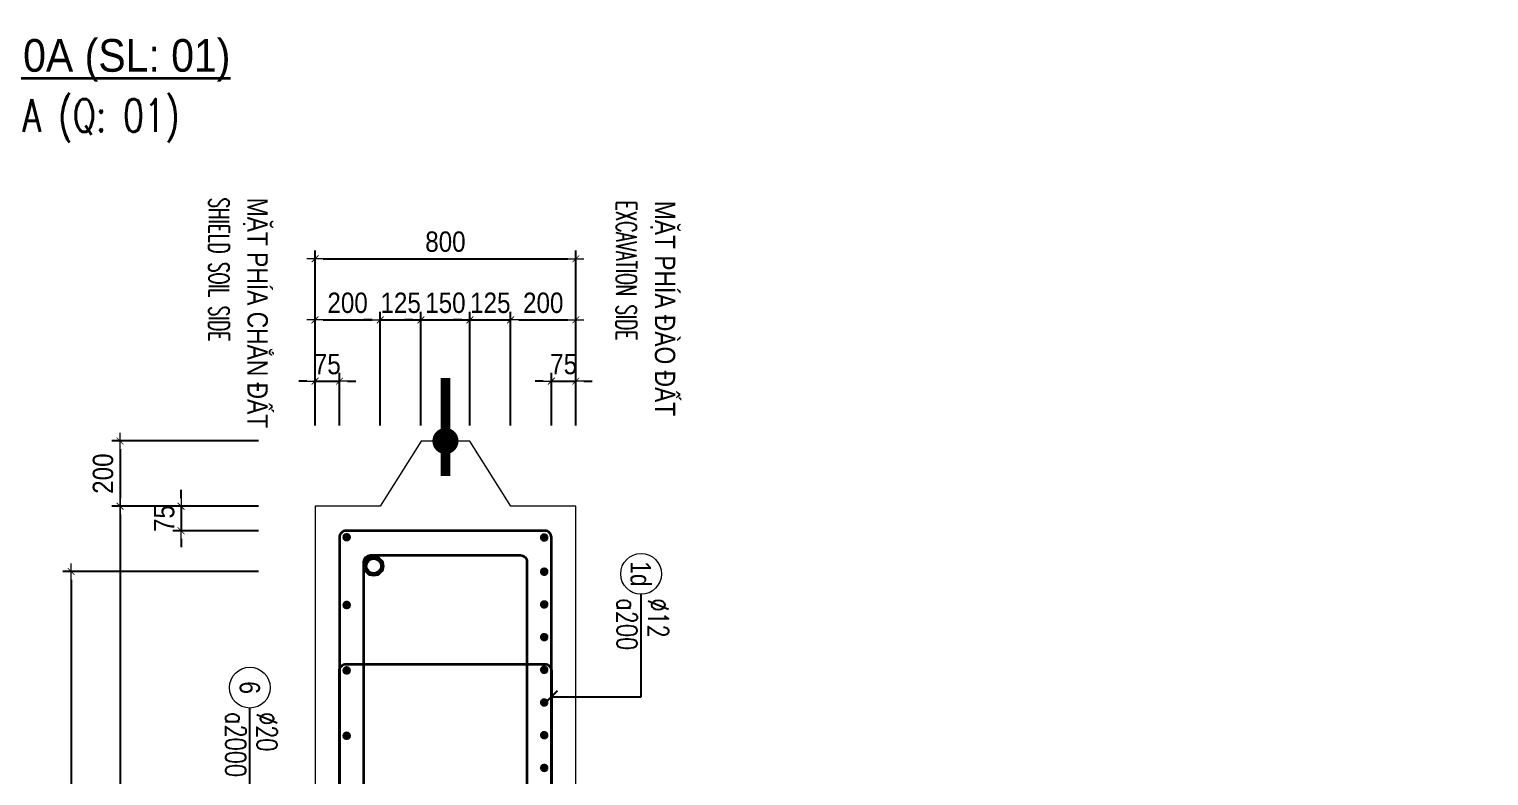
# Model space of a CAD drawing. Header units: millimetres. Extents: x -642477 to 1168880, y -27982 to 330379.
# Drawn here: x 1152419 to 1165849, y 96690 to 103552 of the extents above; entities that cross this region are included whole.
import ezdxf
from ezdxf.enums import TextEntityAlignment as Align

# ---------------------------------------------------------------- set-up
doc = ezdxf.new("R2010")
doc.units = ezdxf.units.MM
doc.layers.get('0').update_dxf_attribs({"lineweight": 20})
doc.layers.get('Defpoints').update_dxf_attribs({"color": 151, "lineweight": 9})
for name, color, linetype, lineweight in [('NDC_S_DIAPHGRAM WALL', 3, 'Continuous', 20), ('NDC_S_DIM', 1, 'Continuous', 15), ('NDC_S_ENG TITLE', 3, 'Continuous', 20), ('NDC_S_HATCH MATERIAL', 8, 'Continuous', 13), ('NDC_S_LEADER', 1, 'Continuous', 15), ('NDC_S_LEVEL TEXT', 7, 'Continuous', 20), ('NDC_S_REBAR', 4, 'Continuous', 35), ('NDC_S_VN TEXT', 7, 'Continuous', 20), ('NDC_S_VN TITLE', 6, 'Continuous', 35)]:
    doc.layers.add(name, color=color, linetype=linetype, lineweight=lineweight)
doc.layers.add('NDC_S_REBAR DES.', color=2, linetype='Continuous')
doc.styles.add('ARIAL', font='arial.ttf', dxfattribs={"width": 0.8})
doc.styles.add('NDC_ARIAL', font='arial.ttf', dxfattribs={"width": 0.85})
doc.styles.add('NDC_DIM', font='', dxfattribs={"width": 0.75})
doc.styles.add('NDC_EN TXT', font='romans.shx', dxfattribs={"width": 0.8})
doc.styles.get('NDC_DIM').set_extended_font_data('Dotum')
doc.dimstyles.new('A1-NDC-1-25 (x3)', dxfattribs={"dimscale": 75, "dimtxt": 2.5, "dimasz": 1, "dimexe": 1, "dimexo": 0, "dimgap": 0.8, "dimtad": 1, "dimdec": 0, "dimlfac": 0.333333, "dimdsep": 46, "dimtxsty": 'NDC_ARIAL', "dimblk": 'DIMMARK', "dimcen": 49999.938995, "dimdle": 1.5, "dimclrd": 1, "dimclre": 1, "dimclrt": 3, "dimadec": 0, "dimazin": 0, "dimtfac": 1, "dimtdec": 0, "dimtix": 1, "dimtmove": 2, "dimatfit": 3, "dimfxl": 1, "dimarcsym": 0})
doc.dimstyles.new('NDC_dim_25', dxfattribs={"dimscale": 25, "dimtxt": 2.2, "dimasz": 1.5, "dimexe": 1.5, "dimexo": 2.5, "dimgap": 1, "dimtad": 1, "dimdec": 0, "dimzin": 0, "dimdsep": 46, "dimtxsty": 'NDC_DIM', "dimblk": 'DIMMARK', "dimcen": 0.09, "dimdle": 1.2, "dimclrd": 1, "dimclre": 1, "dimclrt": 3, "dimadec": 0, "dimazin": 0, "dimtfac": 1, "dimtdec": 0, "dimtix": 1, "dimtofl": 0, "dimtmove": 0, "dimatfit": 3, "dimfxl": 6, "dimfxlon": 1, "dimtolj": 1, "dimtzin": 0, "dimarcsym": 0})

# ---------------------------------------------------------------- blocks, each defined once
blk = doc.blocks.new('DIMMARK')
at = {"layer": 'NDC_S_DIM', "color": 1}
blk.add_line((-1.5, 0), (1, 0), dxfattribs=at)
at = {"layer": 'NDC_S_DIM', "color": 2, "const_width": 0.1}
blk.add_lwpolyline([(-0.42, -0.42), (0.42, 0.42)], dxfattribs=at)
blk = doc.blocks.new('*D1800')
at = {"layer": 'Defpoints', "color": 0, "ltscale": 100, "transparency": 16777216}
for p in [(1154529, 98567), (1152805, 87767), (1154529, 87767)]:
    blk.add_point(p, dxfattribs=at)
at = {"layer": 'NDC_S_DIM', "color": 1, "lineweight": -2, "ltscale": 100, "transparency": 16777216}
for p, q in [((1154529, 98567), (1152730, 98567)), ((1152805, 98492), (1152805, 87842)), ((1154529, 87767), (1152730, 87767))]:
    blk.add_line(p, q, dxfattribs=at)
at = {"layer": 'NDC_S_DIM', "color": 1, "lineweight": -2, "ltscale": 100, "transparency": 16777216, "xscale": 75, "yscale": 75, "zscale": 75}
for p, rotation in [((1152805, 98567), 90), ((1152805, 87767), 270)]:
    blk.add_blockref('DIMMARK', p, dxfattribs=dict(at, rotation=rotation))
at = {"layer": 'NDC_S_DIM', "color": 3, "ltscale": 100, "transparency": 16777216, "insert": (1152649, 93167), "char_height": 187.5, "attachment_point": 5, "rotation": 90, "style": 'NDC_ARIAL'}
blk.add_mtext('3600', dxfattribs=at)
blk = doc.blocks.new('Ong sieu am')
at = {"layer": 'NDC_S_HATCH MATERIAL'}
h = blk.add_hatch(dxfattribs=at)
h.set_pattern_fill('ANSI31', color=256, scale=20)
h.set_pattern_definition([(45, (0, 0), (-1.76776695, 1.76776695), [])])
h.paths.add_polyline_path([(-7119.3, 51158.9, 1), (-7179.3, 51158.9, 1)])
h.paths.add_polyline_path([(-7171.3, 51158.9, -1), (-7127.3, 51158.9, -1)], flags=16)
at = {"layer": 'NDC_S_REBAR DES.'}
for radius in [30, 22]:
    blk.add_circle((-7149.3, 51158.9), radius, dxfattribs=at)
blk = doc.blocks.new('*U367')
blk.add_circle((-2.5, 0), 2.5)
at = {"layer": 'NDC_S_VN TEXT', "color": 3, "style": 'NDC_EN TXT', "width": 0.75}
for tag, p in [('DK1', (0.5, 0.85)), ('KC1', (0.5, -2.97))]:
    blk.add_attdef(tag, p, '', height=2.5, dxfattribs=at)
at = {"layer": 'NDC_S_VN TEXT', "color": 7, "style": 'ARIAL', "width": 0.8}
blk.add_attdef('SH2', text='', height=2.5, dxfattribs=at).set_placement((-2.5, 0), align=Align.MIDDLE)
blk = doc.blocks.new('kata_block_THEP')
at = {"layer": 'NDC_S_REBAR', "color": 0}
for p, q in [((-0.5, 0), (0.5, 0)), ((-0.35, 0.35), (0.35, -0.35)), ((0.35, 0.35), (-0.35, -0.35)), ((0, 0.5), (0, -0.5))]:
    blk.add_line(p, q, dxfattribs=at)
at = {"layer": 'NDC_S_REBAR', "color": 0, "const_width": 0.0833}
blk.add_lwpolyline([(-0.5, 0, 1), (0.5, 0, 1), (-0.5, 0, 1)], format="xyb", dxfattribs=at)
blk = doc.blocks.new('*U1811')
at = {"layer": 'NDC_S_REBAR', "ltscale": 80, "xscale": 72, "yscale": 72, "zscale": 72}
blk.add_blockref('kata_block_THEP', (0, 0), dxfattribs=at)
blk = doc.blocks.new('*U1812')
at = {"layer": 'NDC_S_LEVEL TEXT', "color": 0, "linetype": 'ByBlock', "lineweight": -2, "transparency": 16777216}
for p in [(0, 0), (600.9, 0), (1201.8, 0), (1802.7, 0), (2403.6, 0), (3004.5, 0), (3605.4, 0), (4206.3, 0), (4807.2, 0), (5408.1, 0), (6009, 0), (6609.9, 0), (7210.8, 0), (7811.7, 0), (8412.6, 0), (9013.5, 0), (9614.4, 0), (10215.3, 0)]:
    blk.add_blockref('*U1811', p, dxfattribs=at)
blk = doc.blocks.new('*U1813')
at = {"layer": 'NDC_S_REBAR', "ltscale": 80, "xscale": 72, "yscale": 72, "zscale": 72}
blk.add_blockref('kata_block_THEP', (0, 0), dxfattribs=at)
blk = doc.blocks.new('*U1814')
at = {"layer": 'NDC_S_LEVEL TEXT', "color": 0, "linetype": 'ByBlock', "lineweight": -2, "transparency": 16777216}
for p in [(0, 0), (300.6, 0), (601.2, 0), (901.8, 0), (1202.4, 0), (1503, 0), (1803.6, 0), (2104.2, 0), (2404.8, 0), (2705.4, 0), (3006, 0), (3306.6, 0), (3607.2, 0), (3907.8, 0), (4208.4, 0), (4509, 0), (4809.6, 0), (5110.2, 0), (5410.8, 0), (5711.4, 0), (6012, 0), (6312.6, 0), (6613.2, 0), (6913.8, 0), (7214.4, 0), (7515, 0), (7815.6, 0), (8116.2, 0), (8416.8, 0), (8717.4, 0), (9018, 0), (9318.6, 0), (9619.2, 0), (9919.8, 0), (10220.4, 0), (10521, 0)]:
    blk.add_blockref('*U1813', p, dxfattribs=at)
blk = doc.blocks.new('*D1832')
at = {"layer": 'Defpoints', "color": 0, "ltscale": 100, "transparency": 16777216}
for p in [(1154529, 99167), (1153817, 98942), (1154529, 98942)]:
    blk.add_point(p, dxfattribs=at)
at = {"layer": 'NDC_S_DIM', "color": 1, "lineweight": -2, "ltscale": 100, "transparency": 16777216}
for p, q in [((1153817, 99242), (1153817, 99317)), ((1154529, 99167), (1153742, 99167)), ((1153817, 99167), (1153817, 98942)), ((1154529, 98942), (1153742, 98942)), ((1153817, 98867), (1153817, 98792))]:
    blk.add_line(p, q, dxfattribs=at)
at = {"layer": 'NDC_S_DIM', "color": 1, "lineweight": -2, "ltscale": 100, "transparency": 16777216, "xscale": 75, "yscale": 75, "zscale": 75}
for p, rotation in [((1153817, 99167), 270), ((1153817, 98942), 90)]:
    blk.add_blockref('DIMMARK', p, dxfattribs=dict(at, rotation=rotation))
at = {"layer": 'NDC_S_DIM', "color": 3, "ltscale": 100, "transparency": 16777216, "insert": (1153662, 99054), "char_height": 187.5, "attachment_point": 5, "rotation": 90, "style": 'NDC_ARIAL'}
blk.add_mtext('75', dxfattribs=at)
blk = doc.blocks.new('*D1834')
at = {"layer": 'Defpoints', "color": 0, "ltscale": 100, "transparency": 16777216}
for p in [(1154529, 99767), (1153255, 99167), (1154529, 99167)]:
    blk.add_point(p, dxfattribs=at)
at = {"layer": 'NDC_S_DIM', "color": 1, "lineweight": -2, "ltscale": 100, "transparency": 16777216}
for p, q in [((1154529, 99767), (1153180, 99767)), ((1153255, 99692), (1153255, 99242)), ((1154529, 99167), (1153180, 99167))]:
    blk.add_line(p, q, dxfattribs=at)
at = {"layer": 'NDC_S_DIM', "color": 1, "lineweight": -2, "ltscale": 100, "transparency": 16777216, "xscale": 75, "yscale": 75, "zscale": 75}
for p, rotation in [((1153255, 99767), 90), ((1153255, 99167), 270)]:
    blk.add_blockref('DIMMARK', p, dxfattribs=dict(at, rotation=rotation))
at = {"layer": 'NDC_S_DIM', "color": 3, "ltscale": 100, "transparency": 16777216, "insert": (1153099, 99467), "char_height": 187.5, "attachment_point": 5, "rotation": 90, "style": 'NDC_ARIAL'}
blk.add_mtext('200', dxfattribs=at)
blk = doc.blocks.new('*D1835')
at = {"layer": 'Defpoints', "color": 0, "ltscale": 100, "transparency": 16777216}
for p in [(1154529, 99167), (1153255, 87767), (1154529, 87767)]:
    blk.add_point(p, dxfattribs=at)
at = {"layer": 'NDC_S_DIM', "color": 1, "lineweight": -2, "ltscale": 100, "transparency": 16777216}
for p, q in [((1154529, 99167), (1153180, 99167)), ((1153255, 99092), (1153255, 87842)), ((1154529, 87767), (1153180, 87767))]:
    blk.add_line(p, q, dxfattribs=at)
at = {"layer": 'NDC_S_DIM', "color": 1, "lineweight": -2, "ltscale": 100, "transparency": 16777216, "xscale": 75, "yscale": 75, "zscale": 75}
for p, rotation in [((1153255, 99167), 90), ((1153255, 87767), 270)]:
    blk.add_blockref('DIMMARK', p, dxfattribs=dict(at, rotation=rotation))
at = {"layer": 'NDC_S_DIM', "color": 3, "ltscale": 100, "transparency": 16777216, "insert": (1153099, 93467), "char_height": 187.5, "attachment_point": 5, "rotation": 90, "style": 'NDC_ARIAL'}
blk.add_mtext('3800', dxfattribs=at)
blk = doc.blocks.new('*D1836')
at = {"layer": 'Defpoints', "color": 0, "ltscale": 100, "transparency": 16777216}
for p in [(1155649, 100880), (1155049, 99908), (1155649, 99908)]:
    blk.add_point(p, dxfattribs=at)
at = {"layer": 'NDC_S_DIM', "color": 1, "lineweight": -2, "ltscale": 100, "transparency": 16777216}
for p, q in [((1155049, 99908), (1155049, 100955)), ((1155124, 100880), (1155574, 100880)), ((1155649, 99908), (1155649, 100955))]:
    blk.add_line(p, q, dxfattribs=at)
at = {"layer": 'NDC_S_DIM', "color": 1, "lineweight": -2, "ltscale": 100, "transparency": 16777216, "xscale": 75, "yscale": 75, "zscale": 75, "rotation": 180}
blk.add_blockref('DIMMARK', (1155049, 100880), dxfattribs=at)
at = {"layer": 'NDC_S_DIM', "color": 1, "lineweight": -2, "ltscale": 100, "transparency": 16777216, "xscale": 75, "yscale": 75, "zscale": 75}
blk.add_blockref('DIMMARK', (1155649, 100880), dxfattribs=at)
at = {"layer": 'NDC_S_DIM', "color": 3, "ltscale": 100, "transparency": 16777216, "insert": (1155349, 101036), "char_height": 187.5, "attachment_point": 5, "style": 'NDC_ARIAL'}
blk.add_mtext('200', dxfattribs=at)
blk = doc.blocks.new('*D1837')
at = {"layer": 'Defpoints', "color": 0, "ltscale": 100, "transparency": 16777216}
for p in [(1156024, 100880), (1155649, 99908), (1156024, 99908)]:
    blk.add_point(p, dxfattribs=at)
at = {"layer": 'NDC_S_DIM', "color": 1, "lineweight": -2, "ltscale": 100, "transparency": 16777216}
for p, q in [((1155574, 100880), (1155499, 100880)), ((1155649, 99908), (1155649, 100955)), ((1155649, 100880), (1156024, 100880)), ((1156024, 99908), (1156024, 100955)), ((1156099, 100880), (1156174, 100880))]:
    blk.add_line(p, q, dxfattribs=at)
at = {"layer": 'NDC_S_DIM', "color": 1, "lineweight": -2, "ltscale": 100, "transparency": 16777216, "xscale": 75, "yscale": 75, "zscale": 75}
blk.add_blockref('DIMMARK', (1155649, 100880), dxfattribs=at)
at = {"layer": 'NDC_S_DIM', "color": 1, "lineweight": -2, "ltscale": 100, "transparency": 16777216, "xscale": 75, "yscale": 75, "zscale": 75, "rotation": 180}
blk.add_blockref('DIMMARK', (1156024, 100880), dxfattribs=at)
at = {"layer": 'NDC_S_DIM', "color": 3, "ltscale": 100, "transparency": 16777216, "insert": (1155837, 101036), "char_height": 187.5, "attachment_point": 5, "style": 'NDC_ARIAL'}
blk.add_mtext('125', dxfattribs=at)
blk = doc.blocks.new('*D1838')
at = {"layer": 'Defpoints', "color": 0, "ltscale": 100, "transparency": 16777216}
for p in [(1156474, 100880), (1156024, 99908), (1156474, 99908)]:
    blk.add_point(p, dxfattribs=at)
at = {"layer": 'NDC_S_DIM', "color": 1, "lineweight": -2, "ltscale": 100, "transparency": 16777216}
for p, q in [((1155949, 100880), (1155874, 100880)), ((1156024, 99908), (1156024, 100955)), ((1156024, 100880), (1156474, 100880)), ((1156474, 99908), (1156474, 100955)), ((1156549, 100880), (1156624, 100880))]:
    blk.add_line(p, q, dxfattribs=at)
at = {"layer": 'NDC_S_DIM', "color": 1, "lineweight": -2, "ltscale": 100, "transparency": 16777216, "xscale": 75, "yscale": 75, "zscale": 75}
blk.add_blockref('DIMMARK', (1156024, 100880), dxfattribs=at)
at = {"layer": 'NDC_S_DIM', "color": 1, "lineweight": -2, "ltscale": 100, "transparency": 16777216, "xscale": 75, "yscale": 75, "zscale": 75, "rotation": 180}
blk.add_blockref('DIMMARK', (1156474, 100880), dxfattribs=at)
at = {"layer": 'NDC_S_DIM', "color": 3, "ltscale": 100, "transparency": 16777216, "insert": (1156249, 101036), "char_height": 187.5, "attachment_point": 5, "style": 'NDC_ARIAL'}
blk.add_mtext('150', dxfattribs=at)
blk = doc.blocks.new('*D1839')
at = {"layer": 'Defpoints', "color": 0, "ltscale": 100, "transparency": 16777216}
for p in [(1156849, 100880), (1156474, 99908), (1156849, 99908)]:
    blk.add_point(p, dxfattribs=at)
at = {"layer": 'NDC_S_DIM', "color": 1, "lineweight": -2, "ltscale": 100, "transparency": 16777216}
for p, q in [((1156399, 100880), (1156324, 100880)), ((1156474, 99908), (1156474, 100955)), ((1156474, 100880), (1156849, 100880)), ((1156849, 99908), (1156849, 100955)), ((1156924, 100880), (1156999, 100880))]:
    blk.add_line(p, q, dxfattribs=at)
at = {"layer": 'NDC_S_DIM', "color": 1, "lineweight": -2, "ltscale": 100, "transparency": 16777216, "xscale": 75, "yscale": 75, "zscale": 75}
blk.add_blockref('DIMMARK', (1156474, 100880), dxfattribs=at)
at = {"layer": 'NDC_S_DIM', "color": 1, "lineweight": -2, "ltscale": 100, "transparency": 16777216, "xscale": 75, "yscale": 75, "zscale": 75, "rotation": 180}
blk.add_blockref('DIMMARK', (1156849, 100880), dxfattribs=at)
at = {"layer": 'NDC_S_DIM', "color": 3, "ltscale": 100, "transparency": 16777216, "insert": (1156662, 101036), "char_height": 187.5, "attachment_point": 5, "style": 'NDC_ARIAL'}
blk.add_mtext('125', dxfattribs=at)
blk = doc.blocks.new('*D1840')
at = {"layer": 'Defpoints', "color": 0, "ltscale": 100, "transparency": 16777216}
for p in [(1157449, 100880), (1156849, 99908), (1157449, 99908)]:
    blk.add_point(p, dxfattribs=at)
at = {"layer": 'NDC_S_DIM', "color": 1, "lineweight": -2, "ltscale": 100, "transparency": 16777216}
for p, q in [((1156849, 99908), (1156849, 100955)), ((1156924, 100880), (1157374, 100880)), ((1157449, 99908), (1157449, 100955))]:
    blk.add_line(p, q, dxfattribs=at)
at = {"layer": 'NDC_S_DIM', "color": 1, "lineweight": -2, "ltscale": 100, "transparency": 16777216, "xscale": 75, "yscale": 75, "zscale": 75, "rotation": 180}
blk.add_blockref('DIMMARK', (1156849, 100880), dxfattribs=at)
at = {"layer": 'NDC_S_DIM', "color": 1, "lineweight": -2, "ltscale": 100, "transparency": 16777216, "xscale": 75, "yscale": 75, "zscale": 75}
blk.add_blockref('DIMMARK', (1157449, 100880), dxfattribs=at)
at = {"layer": 'NDC_S_DIM', "color": 3, "ltscale": 100, "transparency": 16777216, "insert": (1157149, 101036), "char_height": 187.5, "attachment_point": 5, "style": 'NDC_ARIAL'}
blk.add_mtext('200', dxfattribs=at)
blk = doc.blocks.new('*D1841')
at = {"layer": 'Defpoints', "color": 0, "ltscale": 100, "transparency": 16777216}
for p in [(1157449, 101442), (1155049, 99908), (1157449, 99908)]:
    blk.add_point(p, dxfattribs=at)
at = {"layer": 'NDC_S_DIM', "color": 1, "lineweight": -2, "ltscale": 100, "transparency": 16777216}
for p, q in [((1155049, 99908), (1155049, 101517)), ((1155124, 101442), (1157374, 101442)), ((1157449, 99908), (1157449, 101517))]:
    blk.add_line(p, q, dxfattribs=at)
at = {"layer": 'NDC_S_DIM', "color": 1, "lineweight": -2, "ltscale": 100, "transparency": 16777216, "xscale": 75, "yscale": 75, "zscale": 75, "rotation": 180}
blk.add_blockref('DIMMARK', (1155049, 101442), dxfattribs=at)
at = {"layer": 'NDC_S_DIM', "color": 1, "lineweight": -2, "ltscale": 100, "transparency": 16777216, "xscale": 75, "yscale": 75, "zscale": 75}
blk.add_blockref('DIMMARK', (1157449, 101442), dxfattribs=at)
at = {"layer": 'NDC_S_DIM', "color": 3, "ltscale": 100, "transparency": 16777216, "insert": (1156249, 101598), "char_height": 187.5, "attachment_point": 5, "style": 'NDC_ARIAL'}
blk.add_mtext('800', dxfattribs=at)
blk = doc.blocks.new('*D1842')
at = {"layer": 'Defpoints', "color": 0, "ltscale": 100, "transparency": 16777216}
for p in [(1155274, 100317), (1155049, 99908), (1155274, 99908)]:
    blk.add_point(p, dxfattribs=at)
at = {"layer": 'NDC_S_DIM', "color": 1, "lineweight": -2, "ltscale": 100, "transparency": 16777216}
for p, q in [((1155049, 99908), (1155049, 100392)), ((1155274, 99908), (1155274, 100392)), ((1154974, 100317), (1154899, 100317)), ((1155049, 100317), (1155274, 100317)), ((1155349, 100317), (1155424, 100317))]:
    blk.add_line(p, q, dxfattribs=at)
at = {"layer": 'NDC_S_DIM', "color": 1, "lineweight": -2, "ltscale": 100, "transparency": 16777216, "xscale": 75, "yscale": 75, "zscale": 75}
blk.add_blockref('DIMMARK', (1155049, 100317), dxfattribs=at)
at = {"layer": 'NDC_S_DIM', "color": 1, "lineweight": -2, "ltscale": 100, "transparency": 16777216, "xscale": 75, "yscale": 75, "zscale": 75, "rotation": 180}
blk.add_blockref('DIMMARK', (1155274, 100317), dxfattribs=at)
at = {"layer": 'NDC_S_DIM', "color": 3, "ltscale": 100, "transparency": 16777216, "insert": (1155162, 100473), "char_height": 187.5, "attachment_point": 5, "style": 'NDC_ARIAL'}
blk.add_mtext('75', dxfattribs=at)
blk = doc.blocks.new('*D1843')
at = {"layer": 'Defpoints', "color": 0, "ltscale": 100, "transparency": 16777216}
for p in [(1157449, 100317), (1157224, 99908), (1157449, 99908)]:
    blk.add_point(p, dxfattribs=at)
at = {"layer": 'NDC_S_DIM', "color": 1, "lineweight": -2, "ltscale": 100, "transparency": 16777216}
for p, q in [((1157224, 99908), (1157224, 100392)), ((1157449, 99908), (1157449, 100392)), ((1157149, 100317), (1157074, 100317)), ((1157224, 100317), (1157449, 100317)), ((1157524, 100317), (1157599, 100317))]:
    blk.add_line(p, q, dxfattribs=at)
at = {"layer": 'NDC_S_DIM', "color": 1, "lineweight": -2, "ltscale": 100, "transparency": 16777216, "xscale": 75, "yscale": 75, "zscale": 75}
blk.add_blockref('DIMMARK', (1157224, 100317), dxfattribs=at)
at = {"layer": 'NDC_S_DIM', "color": 1, "lineweight": -2, "ltscale": 100, "transparency": 16777216, "xscale": 75, "yscale": 75, "zscale": 75, "rotation": 180}
blk.add_blockref('DIMMARK', (1157449, 100317), dxfattribs=at)
at = {"layer": 'NDC_S_DIM', "color": 3, "ltscale": 100, "transparency": 16777216, "insert": (1157337, 100473), "char_height": 187.5, "attachment_point": 5, "style": 'NDC_ARIAL'}
blk.add_mtext('75', dxfattribs=at)
blk = doc.blocks.new('*D1831')
at = {"layer": 'Defpoints', "color": 0, "ltscale": 100, "transparency": 16777216}
for p in [(1157449, 99167), (1157806, 90373), (1157449, 90167), (1157449, 90167), (1165849, 90167)]:
    blk.add_point(p, dxfattribs=at)
at = {"layer": 'NDC_S_DIM', "color": 1, "lineweight": -2, "ltscale": 100, "transparency": 16777216}
blk.add_arc((1157449, 90167), 412, 10.4395, 79.5605, dxfattribs=at)
at = {"layer": 'NDC_S_DIM', "color": 1, "lineweight": -2, "ltscale": 100, "transparency": 16777216, "xscale": 75, "yscale": 75, "zscale": 75}
for p, rotation in [((1157449, 90579), 174.7802612610471), ((1157862, 90167), 275.2197384816777)]:
    blk.add_blockref('DIMMARK', p, dxfattribs=dict(at, rotation=rotation))
at = {"layer": 'NDC_S_DIM', "color": 3, "ltscale": 100, "transparency": 16777216, "insert": (1157851, 90568), "char_height": 187.5, "attachment_point": 5, "rotation": 315, "style": 'NDC_ARIAL'}
blk.add_mtext('90°', dxfattribs=at)

msp = doc.modelspace()

# ---------------------------------------------------------------- linework, layer by layer
at = {"layer": 'NDC_S_DIAPHGRAM WALL', "ltscale": 50, "const_width": 90}
msp.add_lwpolyline([(1156249.4, 99444.5), (1156249.4, 100344.5)], dxfattribs=at)
at = {"layer": 'NDC_S_DIAPHGRAM WALL', "ltscale": 50, "const_width": 120}
msp.add_lwpolyline([(1156249.4, 99706.5, -1), (1156249.4, 99826.5, -1)], format="xyb", close=True, dxfattribs=at)
at = {"layer": 'NDC_S_DIAPHGRAM WALL', "ltscale": 0.01}
msp.add_lwpolyline([(1157449.4, 99166.5), (1156849.4, 99166.5), (1156474.4, 99766.5), (1156024.4, 99766.5), (1155649.4, 99166.5), (1155049.4, 99166.5)], dxfattribs=at)
msp.add_lwpolyline([(1155049.4, 99166.5), (1155049.4, 87766.5), (1165849.4, 87766.5), (1165849.4, 88366.5), (1165249.4, 88741.5), (1165249.4, 89191.5), (1165849.4, 89566.5), (1165849.4, 90166.5), (1157449.4, 90166.5), (1157449.4, 99166.5), (1156849.4, 99166.5), (1156474.4, 99766.5), (1156024.4, 99766.5), (1155649.4, 99166.5)], close=True, dxfattribs=at)
at = {"layer": 'NDC_S_REBAR'}
for points in [[(1157224.4, 98881.5, 0.4142136), (1157164.4, 98941.5), (1155334.4, 98941.5, 0.4142136), (1155274.4, 98881.5), (1155274.4, 98881.5), (1155274.4, 88051.5, 0.4142136), (1155334.4, 87991.5), (1157164.4, 87991.5, 0.4142136), (1157224.4, 88051.5)], [(1156999.4, 98656.5), (1156999.4, 88276.5, -0.4142136), (1156939.4, 88216.5), (1155559.4, 88216.5, -0.4142136), (1155499.4, 88276.5), (1155499.4, 98656.5, -0.4142136), (1155559.4, 98716.5), (1156939.4, 98716.5, -0.4142136)], [(1157224.4, 97655.6), (1157224.4, 96454.2, -0.4142136), (1157164.4, 96394.2), (1155334.4, 96394.2, -0.4142136), (1155274.4, 96454.2), (1155274.4, 97655.6, -0.4142136), (1155334.4, 97715.6), (1157164.4, 97715.6, -0.4142136)]]:
    msp.add_lwpolyline(points, format="xyb", close=True, dxfattribs=at)

# ---------------------------------------------------------------- block references
at = {"layer": 'NDC_S_DIM', "ltscale": 80, "xscale": 75, "yscale": 75, "zscale": 75, "rotation": 270}
for p, values in [((1158049.4, 98357.8), {'SH2': '1d', 'DK1': '%%c12', 'KC1': 'a200'}), ((1154449.3, 97312.3), {'SH2': '6', 'DK1': '%%c20', 'KC1': 'a2000'})]:
    msp.add_blockref('*U367', p, dxfattribs=at).add_auto_attribs(values)
at = {"layer": 'NDC_S_LEADER', "xscale": 3, "yscale": 3, "zscale": 3, "rotation": 270}
msp.add_blockref('Ong sieu am', (1002112.8, 77169.9), dxfattribs=at)
at = {"layer": 'NDC_S_LEVEL TEXT', "extrusion": (0, 0, -1), "zscale": -1, "rotation": 90.00000000000001}
msp.add_blockref('*U1814', (-1157158.4, 88044.3), dxfattribs=at)
at = {"layer": 'NDC_S_LEVEL TEXT', "rotation": 90.00000000000001}
msp.add_blockref('*U1812', (1155340.4, 88044.3), dxfattribs=at)
at = {"layer": 'NDC_S_REBAR', "ltscale": 80, "xscale": -72.00000000000001, "yscale": 72.00000000000001, "zscale": 72.00000000000001, "rotation": 180}
for p in [(1155340.4, 98882.1), (1157158.4, 98879.8)]:
    msp.add_blockref('kata_block_THEP', p, dxfattribs=at)

# ---------------------------------------------------------------- texts
at = {"layer": 'NDC_S_ENG TITLE', "style": 'NDC_EN TXT', "width": 0.75}
msp.add_text('DIAPHRAGM WALL TYPE TV10A (Q: 01)', height=300, dxfattribs=at).set_placement((1150930.4, 102738.2), align=Align.MIDDLE)
at = {"layer": 'NDC_S_ENG TITLE', "style": 'NDC_EN TXT', "width": 0.6}
for s, p in [('SHIELD SOIL SIDE', (1154166.5, 102003.1)), ('EXCAVATION SIDE', (1157914.9, 101974))]:
    msp.add_text(s, height=187.5, rotation=270, dxfattribs=at).set_placement(p, align=Align.MIDDLE_LEFT)
at = {"layer": 'NDC_S_LEVEL TEXT', "style": 'NDC_ARIAL', "width": 0.8}
for s, p in [('MẶT PHÍA CHẮN ĐẤT', (1154521.2, 102003.1)), ('MẶT PHÍA ĐÀO ĐẤT', (1158269.7, 101974))]:
    msp.add_text(s, height=187.5, rotation=270, dxfattribs=at).set_placement(p, align=Align.MIDDLE_LEFT)
at = {"layer": 'NDC_S_VN TITLE', "style": 'NDC_ARIAL', "width": 0.9}
msp.add_text('%%UCHI TIẾT TƯỜNG VÂY TV10A (SL: 01)', height=300, dxfattribs=at).set_placement((1150930.4, 103311.4), align=Align.MIDDLE)

# ---------------------------------------------------------------- dimensions: what is measured, and where the dimension line sits
at = {"layer": 'NDC_S_DIM', "ltscale": 100}
for base, p1, p2, picture, middle in [((1157449.4, 101442.4), (1155049.4, 99908.5), (1157449.4, 99908.5), '*D1841', (1156249.4, 101598.2)), ((1155649.4, 100879.9), (1155049.4, 99908.5), (1155649.4, 99908.5), '*D1836', (1155349.4, 101035.7)), ((1156024.4, 100879.9), (1155649.4, 99908.5), (1156024.4, 99908.5), '*D1837', (1155836.9, 101035.7)), ((1156474.4, 100879.9), (1156024.4, 99908.5), (1156474.4, 99908.5), '*D1838', (1156249.4, 101035.7)), ((1156849.4, 100879.9), (1156474.4, 99908.5), (1156849.4, 99908.5), '*D1839', (1156661.9, 101035.7)), ((1157449.4, 100879.9), (1156849.4, 99908.5), (1157449.4, 99908.5), '*D1840', (1157149.4, 101035.7)), ((1155274.4, 100317.4), (1155049.4, 99908.5), (1155274.4, 99908.5), '*D1842', (1155161.9, 100472.8)), ((1157449.4, 100317.4), (1157224.4, 99908.5), (1157449.4, 99908.5), '*D1843', (1157336.9, 100472.8))]:
    dim = msp.add_linear_dim(base=base, p1=p1, p2=p2, dimstyle='A1-NDC-1-25 (x3)', dxfattribs=at)
    dim.commit()
    dim.dimension.update_dxf_attribs({"geometry": picture, "text_midpoint": middle})
for base, p1, p2, picture, middle in [((1153254.7, 99166.5), (1154529.4, 99766.5), (1154529.4, 99166.5), '*D1834', (1153098.9, 99466.5)), ((1153817.2, 98941.5), (1154529.4, 99166.5), (1154529.4, 98941.5), '*D1832', (1153661.8, 99054)), ((1153254.7, 87766.5), (1154529.4, 99166.5), (1154529.4, 87766.5), '*D1835', (1153098.9, 93466.5)), ((1152804.7, 87766.5), (1154529.4, 98566.5), (1154529.4, 87766.5), '*D1800', (1152648.9, 93166.5))]:
    dim = msp.add_linear_dim(base=base, p1=p1, p2=p2, angle=270, dimstyle='A1-NDC-1-25 (x3)', dxfattribs=at)
    dim.commit()
    dim.dimension.update_dxf_attribs({"geometry": picture, "text_midpoint": middle})
dim = msp.add_angular_dim_2l(base=(1157806.3, 90372.6), line1=((1165849.4, 90166.5), (1157449.4, 90166.5)), line2=((1157449.4, 90166.5), (1157449.4, 99166.5)), dimstyle='A1-NDC-1-25 (x3)', dxfattribs=at)
dim.commit()
dim.dimension.update_dxf_attribs({"geometry": '*D1831', "text_midpoint": (1157850.9, 90568.1)})

# ---------------------------------------------------------------- leaders
at = {"layer": 'NDC_S_LEADER'}
for points in [[(1157224.4, 97416.6), (1158049.4, 97416.6), (1158049.4, 98357.8)], [(1155499.4, 96306.4), (1154449.3, 96306.4), (1154449.3, 97312.3)]]:
    msp.add_leader(points, dimstyle='NDC_dim_25', override={"dimasz": 4.5, "dimldrblk": 'ArchTick'}, dxfattribs=at)

doc.saveas('drawing.dxf')
